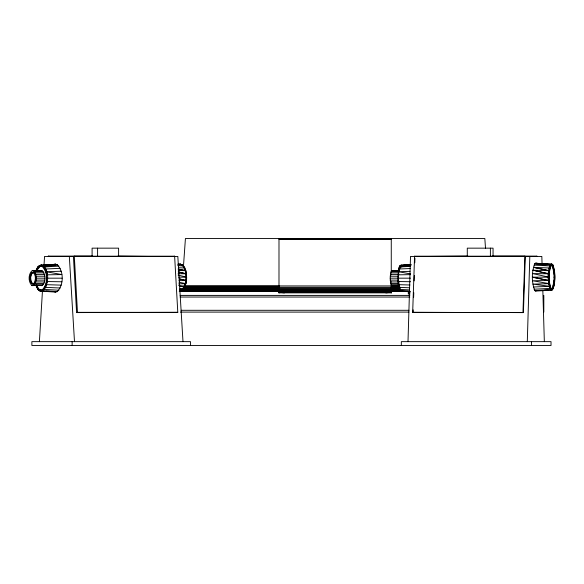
<?xml version="1.0" encoding="UTF-8"?>
<svg xmlns="http://www.w3.org/2000/svg" width="584" height="584" viewBox="0 0 584 584"><rect width="100%" height="100%" fill="white"/><g stroke="black" fill="none" stroke-linecap="round" stroke-linejoin="round"><path stroke-width="0.88" d="M178.646 283.89L185.858 283.649C185.785 276.984 188.209 263.712 178.04 264.034L180.653 264.202L183.653 265.954C187.004 273.319 188.72 283.51 182.208 289.686L180.04 290.131L181.595 289.686L183.047 288.394L186.457 280.524L179.376 278.845M553.34 265.954L552.668 265.873C553.844 264.442 550.785 264.537 552.588 264.64L553.34 265.954L552.668 265.939L552.639 264.654L551.88 264.202L535.616 263.253L534.805 263.727C531.52 272.049 531.52 282.276 534.805 290.606L535.616 291.08L551.88 290.131L552.639 289.686C555.705 281.941 555.705 272.407 552.639 264.654L551.88 264.202L534.805 263.727L550.457 264.64L551.88 264.202L551.208 264.202C546.587 271.144 547.726 281.984 550.457 289.686L551.88 290.131L549.756 288.394L550.427 288.394L551.128 289.686L534.805 290.606M534.053 289.211L550.427 288.394L549.069 280.524L549.069 273.816L550.457 264.64L551.88 264.202M392.397 285.459L391.521 285.459C389.74 280.948 389.74 275.4 391.521 270.888L398.952 270.633M409.939 291.664L400.901 291.139L400.142 290.701C397.098 283.999 397.777 276.13 398.836 269.02C397.594 266.779 402.42 264.902 400.901 265.209L400.142 265.669L411.18 265.041M391.265 291.109L401.573 291.139L400.814 290.701C398.193 283.058 396.784 272.064 401.573 265.209L400.821 265.625L410.837 264.778L400.237 265.647L399.441 266.961L410.136 266.413M408.004 341.647L410.508 256.442L541.835 256.442L542.054 263.698M527.301 341.647L529.805 256.442M551.88 289.248L551.179 288.832C548.325 281.605 548.325 272.721 551.179 265.494L551.88 265.085L552.588 265.494C555.442 272.721 555.442 281.605 552.588 288.832L551.208 289.248L552.588 288.832M551.916 288.832C554.771 281.605 554.771 272.721 551.916 265.494L551.208 265.085L550.508 265.494L551.179 265.494M412.676 312.345L414.574 256.193L524.877 256.193L525.308 256.442L523.403 312.593L412.676 312.345L523.403 312.593M413.1 312.593L413.195 309.878M413.625 297.198L413.779 292.672M414.173 280.897L414.363 275.458M414.793 262.785L414.947 258.252M522.972 312.345L524.877 256.193M32.697 283.963L34.733 283.189L33.39 283.963L32.003 283.766C29.251 280.955 29.251 275.392 32.003 272.582L34.084 272.582L32.003 272.582M33.39 283.963L32.697 283.766C29.952 280.955 29.952 275.392 32.697 272.582M33.39 272.582C36.077 275.254 35.887 280.079 34.033 283.189M32.697 285.715L33.602 285.459C37.179 281.795 37.179 274.553 33.602 270.888L31.791 270.888C28.214 274.553 28.214 281.795 31.791 285.459L42.34 285.459C45.917 281.795 45.917 274.553 42.34 270.888L32.697 270.633M39.391 341.647L42.464 290.89M43.997 265.508L44.545 256.442L177.828 256.442L182.989 341.647M36.099 270.363C36.828 268.107 38.259 265.559 40.829 265.209C50.202 268.173 49.034 284.824 42.99 290.701L41.435 291.139L39.274 290.701L37.821 289.401L35.865 285.328M57.29 291.613L42.377 290.701L44.442 289.401L45.07 287.343L45.683 287.343L46.625 281.539L47.238 281.532L45.07 287.343L42.99 290.701L40.829 291.139L55.619 292.088L57.29 291.613C63.89 284.853 63.89 271.494 57.29 264.734L55.619 264.26L40.829 265.209L37.821 266.961L37.398 268.326M186.062 280.291L186.201 277.947M410.574 274.633L398.084 274.83L398.755 274.816L398.376 271.706L399.507 269.005L398.836 269.02L400.113 266.946L400.193 265.654L400.858 265.435M183.5 265.742L185.427 238.513L484.829 238.513L485.53 248.499M398.544 272.137L398.544 284.218M553.953 281.305L553.274 286.335L553.946 286.335L553.734 283.649L554.406 283.649L554.216 282.087M533.404 286.999L549.821 286.335L548.683 283.649L549.069 280.524L532.484 277.166L548.967 277.174L548.391 273.808L549.361 270.691L549.15 267.998L551.128 264.654L534.053 265.114L550.427 265.954M186.457 280.524L185.843 280.517L184.902 286.335L179.47 286.583M390.827 275.276L391.039 274.078M185.5 283.203L185.924 281.021M398.974 269.633L399.544 267.713M180.011 288.598L183.653 288.394L184.288 286.335L184.902 286.335L178.616 285.299M42.274 289.846L42.887 289.846L41.435 290.255L38.026 288.635L39.376 289.846L40.829 290.255L42.274 289.846C48.005 283.977 48.005 272.378 42.274 266.501L40.829 266.092L39.376 266.501L36.865 269.633L37.478 269.633L39.989 266.501L41.435 266.092L42.887 266.501L44.238 267.713L43.625 267.713M391.265 292.241L385.834 292.861M38.851 266.304L39.274 265.669L41.435 265.209L42.99 265.654L57.29 264.734L44.442 266.946L40.829 265.209L42.99 265.654L55.619 264.26L52.195 264.851M549.756 265.939L551.128 264.654M38.894 266.53L41.435 265.209M535.616 291.08L536.426 290.606M427.911 256.442L467.733 256.099M536.47 256.442L537.061 256.099L492.363 256.099M74.307 256.193L73.423 256.442L76.592 312.593L177.792 312.345L174.623 256.193L74.307 256.193L77.475 312.345L76.592 312.593M173.74 256.442L174.623 256.193M400.193 265.654L410.822 264.793M57.29 264.734L43.829 266.961L41.909 265.435M400.142 265.669L400.85 265.618L399.441 266.961L410.041 265.596M400.142 266.881L410.048 265.567M43.398 265.421L46.917 265.194M179.617 289.846L182.208 289.686L183.047 288.394L183.653 288.394M410.844 264.632L400.901 265.209L407.194 265.034M44.442 266.946L45.07 269.02L45.683 269.005L46.625 274.83L47.238 274.816L45.07 269.02L42.99 265.654L42.311 265.64L55.619 264.26L42.274 265.654L44.442 266.946L58.845 266.129M544.529 290.146L548.135 289.941M178.105 273.67L186.457 273.816L185.858 270.691L182.208 264.654L178.069 264.808M45.07 269.02L60.181 268.333M398.836 269.02L410.479 268.523M40.829 265.209L46.954 264.99M51.326 264.829L53.954 264.734M61.846 281.773L46.625 281.539L46.625 274.83L61.846 274.575L46.026 271.706L61.203 271.217M410.64 273.933L398.376 271.706L409.99 271.356M39.88 265.654L39.274 265.669L39.814 265.698M37.821 266.961L38.434 266.946M36.58 269.02L37.186 269.005M46.026 271.706L46.64 271.691M178.967 280.641L185.843 280.517L179.076 278.845M398.376 271.706L399.047 271.691M47.443 278.174L46.83 278.181L62.065 278.174M397.981 278.181L398.653 278.174M46.64 284.656L46.026 284.663L61.203 285.131M399.047 284.656L398.376 284.663L398.755 281.532L398.084 281.539L410.574 281.722M36.58 287.343L37.186 287.343L37.821 289.401L39.398 290.263M410.048 291.255L400.142 290.701L400.814 290.701L399.441 289.401L400.113 289.401L398.836 287.343L399.507 287.343L398.376 284.663L409.99 284.999M278.991 238.754L391.265 238.754M279.043 239.52L391.207 239.52M92.586 256.099L48.202 256.099L49.428 256.442M117.953 256.099L148.161 256.442M180.653 264.202L180.04 264.202L182.208 264.654M551.208 265.085L551.88 265.085M551.916 265.494L552.588 265.494M40.829 266.092L41.435 266.092M39.376 266.501L39.989 266.501M42.274 266.501L42.887 266.501M549.851 266.698L550.522 266.698M552.573 266.698L553.245 266.698M38.026 267.713L38.639 267.713M553.136 268.618L553.807 268.618M44.785 269.633L45.391 269.633M33.602 270.888L42.34 270.888M391.521 270.888L398.514 270.888M548.858 271.122L549.529 271.122M553.566 271.122L554.238 271.122M34.441 271.64L43.187 271.64M391.112 271.64L398.974 271.64M35.164 272.845L43.91 272.845M390.762 272.845L398.624 272.845M31.354 273.159L32.054 273.159M34.033 273.159L34.733 273.159M30.799 274.078L31.492 274.078M553.836 274.035L554.508 274.035M35.719 274.407L44.464 274.407M390.492 274.407L398.354 274.407M30.368 275.276L31.069 275.276M36.069 276.225L44.815 276.225M390.324 276.225L398.186 276.225M30.105 276.677L30.799 276.677M548.493 277.166L549.164 277.166M553.931 277.166L554.603 277.166M178.587 277.166L186.661 277.174L185.245 270.684L178.266 269.1M30.01 278.174L30.711 278.174M35.376 278.174L36.077 278.174M36.186 278.174L44.931 278.174M390.265 278.174L410.472 278.174M30.105 279.67L30.799 279.67M36.069 280.123L44.815 280.123M390.324 280.123L398.186 280.123M548.588 280.291L549.259 280.291M553.836 280.291L554.508 280.291M30.368 281.072L31.069 281.072M35.719 281.948L44.464 281.948M390.492 281.948L398.354 281.948M30.799 282.269L31.492 282.269M34.587 282.269L35.288 282.269M31.354 283.189L32.054 283.189M548.858 283.203L549.529 283.203M553.566 283.203L554.238 283.203M35.164 283.51L43.91 283.51M390.762 283.51L398.624 283.51M32.003 283.766L32.697 283.766M33.39 283.766L34.084 283.766M34.441 284.707L43.187 284.707M391.112 284.707L398.974 284.707M31.791 285.459L42.34 285.459M391.521 285.459L399.39 285.459M184.807 285.707L278.991 285.707M391.265 285.707L399.412 285.707M553.136 285.707L553.807 285.707M278.991 285.941L391.265 285.941M184.646 286.386L278.991 286.386M391.265 286.386L399.427 286.386M36.274 285.05L36.865 286.715L37.478 286.715L38.639 288.635M44.785 286.715L45.391 286.715M183.515 287.043L278.991 287.043M391.265 287.043L399.449 287.043M278.991 287.306L391.265 287.306M552.573 287.627L553.245 287.627M183.23 287.678L278.991 287.678M391.265 287.678L399.471 287.678M182.865 288.277L399.427 288.277M43.625 288.635L44.238 288.635M183.369 288.839L278.991 288.839M391.265 288.839L399.463 288.839M278.991 289.211L391.265 289.211M182.894 289.357L278.991 289.357M391.265 289.357L399.427 289.357M550.457 289.686L551.128 289.686M552.639 289.686L551.968 289.686L552.668 288.394L553.34 288.394M39.376 289.846L39.989 289.846M180.565 289.825L278.991 289.825M391.265 289.825L399.463 289.825M278.991 290.095L391.265 290.095M40.829 290.255L41.435 290.255M180.003 290.233L278.991 290.233M391.265 290.233L400.347 290.233M36.865 286.715L39.274 290.701L41.435 291.139M179.398 290.591L278.991 290.591M391.265 290.591L400.317 290.591M179.682 290.883L400.376 290.883M179.93 291.109L278.991 291.109M179.244 291.27L278.991 291.27M391.265 291.27L408.493 291.27M278.991 291.686L391.265 291.686M410.121 291.679L408.311 291.679L408.311 293.942L410.121 293.942M278.991 292.372L391.265 292.372M408.311 292.613L410.121 292.613M278.991 292.861L391.265 292.861M180.113 295.402L409.895 295.402M180.208 297.037L409.851 297.037M181.113 310.294L408.946 310.294M180.339 312.097L408.946 312.097M77.475 312.345L177.792 312.345M548.683 283.649L549.361 283.649L548.391 280.517L532.484 277.166M185.245 283.649L185.858 283.649L178.967 282.211M549.069 280.524L532.593 280.765L549.361 283.649L532.907 284.123L549.821 286.335L549.15 286.335L550.427 288.394M284.423 292.861L278.991 292.241M548.296 277.166L548.967 277.174L532.593 273.567L549.069 273.816L548.683 270.684L533.404 267.326L549.821 268.012L549.15 267.998M186.048 277.166L186.661 277.174L178.083 275.049M553.946 268.012L553.274 267.998L554.406 270.691L553.734 270.684L553.953 273.027M184.288 267.998L184.902 268.012L178.565 267.713M177.806 265.632L183.653 265.954M548.391 273.808L532.907 270.209L549.361 270.691L533.404 267.326M178.339 270.443L185.858 270.691L178.135 269.012M398.836 287.343L409.581 287.788M45.07 287.343L60.181 288.014M399.441 289.401L409.318 289.905M43.829 289.401L58.845 290.226M542.47 264.085L545.062 264.238M39.274 290.701L40.997 290.803M46.18 291.131L49.633 291.343M178.076 264.413L181.595 264.64L183.047 265.939M542.85 263.844L548.274 264.289M540.156 263.639L535.616 263.253L536.426 263.727M532.907 270.209L549.069 273.816M178.507 271.91L186.457 273.816M178.215 271.903L185.843 273.808M40.53 285.459L41.435 285.715M53.954 291.613L55.619 292.088M414.574 256.193L415.005 256.442M552.668 265.939L551.924 264.421M36.887 285.05L37.478 286.715M399.544 288.635L398.689 285.05M185.5 271.122L185.924 273.312M390.827 281.072L391.039 282.269M186.062 274.035L186.201 276.385M69.328 256.442L74.489 341.647M542.85 290.89L544.339 341.647M543.813 295.402L543.813 312.097M531.469 341.647L531.469 345.487M493.057 256.325L493.057 248.156L467.288 248.156L467.288 256.325M490.392 248.156L490.392 256.325M409.099 291.774L409.099 293.854M401.332 345.487L401.332 341.647L551.019 341.647L551.019 345.487L31.879 345.487L31.879 341.647L190.501 341.647L190.501 345.487M391.265 238.513L391.265 272.327M391.265 283.89L391.265 292.978M278.991 238.513L278.991 292.978M118.603 256.325L118.603 248.156L92.097 248.156L92.097 256.325M97.594 248.156L97.594 256.325M72.131 341.647L72.131 345.487M552.639 264.654L551.96 264.61L552.639 264.654M541.039 263.698L535.616 263.253L541.054 263.705M547.405 264.231L542.872 263.858L547.427 264.253"/></g></svg>
